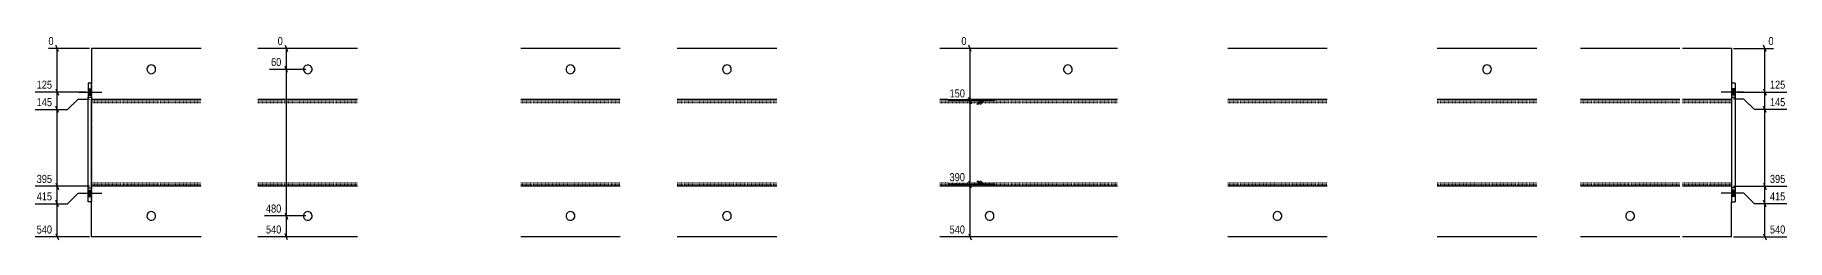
# Model space of a CAD drawing. Header units: millimetres. Extents: x 9 to 44046, y 10 to 1738.
# Drawn here: x 25782 to 30798, y 14 to 602 of the extents above; entities that cross this region are included whole.
import ezdxf

# ---------------------------------------------------------------- set-up
doc = ezdxf.new("R2010")
doc.units = ezdxf.units.MM
doc.linetypes.add('DXK_LINE_DOT2', pattern=[3.9198, 1.9599, -1.9599])
doc.layers.add('MÅLSÆTNING', color=7, linetype='Continuous')
doc.layers.add('STÅL', color=7, linetype='Continuous')
doc.styles.add('Arial Narrow', font='ARIALN.TTF', dxfattribs={"height": 0.2})

msp = doc.modelspace()

# ---------------------------------------------------------------- hatches: boundary and pattern name
at = {"layer": 'STÅL', "linetype": 'Continuous'}
for points in [[(25934, 447.4), (25934, 429.4), (25944, 429.4), (25944, 447.4)], [(25934, 447.4), (25934, 429.4), (25944, 429.4), (25944, 447.4)], [(25934, 447.4), (25934, 429.4), (25944, 429.4), (25944, 447.4)], [(30649, 429.4), (30649, 447.4), (30639, 447.4), (30639, 429.4)], [(30649, 429.4), (30649, 447.4), (30639, 447.4), (30639, 429.4)], [(30649, 429.4), (30649, 447.4), (30639, 447.4), (30639, 429.4)], [(25934, 157.4), (25934, 139.4), (25944, 139.4), (25944, 157.4)], [(25934, 157.4), (25934, 139.4), (25944, 139.4), (25944, 157.4)], [(25934, 157.4), (25934, 139.4), (25944, 139.4), (25944, 157.4)], [(30649, 139.4), (30649, 157.4), (30639, 157.4), (30639, 139.4)], [(30649, 139.4), (30649, 157.4), (30639, 157.4), (30639, 139.4)], [(30649, 139.4), (30649, 157.4), (30639, 157.4), (30639, 139.4)]]:
    msp.add_hatch(color=96, dxfattribs=at).paths.add_polyline_path(points)

# ---------------------------------------------------------------- linework, layer by layer
at = {"layer": 'MÅLSÆTNING', "color": 7, "linetype": 'Continuous'}
for p, q in [((25938, 563.4), (25820.6, 563.4)), ((25849.1, 554.4), (25841.9, 572.4)), ((26557, 563.4), (26476.9, 563.4)), ((26498.1, 572.4), (26505.3, 554.4)), ((26501.7, 503.4), (26501.7, 563.4)), ((28529.7, 563.4), (28434, 563.4)), ((28462.5, 554.4), (28455.3, 572.4)), ((28458.9, 413.4), (28458.9, 563.4)), ((30645, 563.4), (30759.2, 563.4)), ((30737.9, 554.4), (30730.7, 572.4)), ((30734.3, 438.4), (30734.3, 563.4)), ((26557, 503.4), (26453.5, 503.4)), ((26557, 503.4), (26453.5, 503.4)), ((26505.3, 494.4), (26498.1, 512.4)), ((26505.3, 494.4), (26498.1, 512.4)), ((26501.7, 83.4), (26501.7, 503.4)), ((25875.5, 388.4), (25905.5, 418.4)), ((25875.5, 388.4), (25905.5, 418.4)), ((25905.5, 418.4), (25938, 418.4)), ((25905.5, 418.4), (25938, 418.4)), ((28529.7, 413.4), (28396, 413.4)), ((28529.7, 413.4), (28396, 413.4)), ((28455.3, 422.4), (28462.5, 404.4)), ((28462.5, 404.4), (28455.3, 422.4)), ((28458.9, 173.4), (28458.9, 413.4)), ((28488.9, 413.4), (28478.4, 402.9)), ((28499.4, 413.4), (28478.4, 413.4)), ((28488.9, 413.4), (28478.4, 402.9)), ((28499.4, 413.4), (28478.4, 413.4)), ((28494.1, 413.4), (28483.6, 402.9)), ((28494.1, 413.4), (28483.6, 402.9)), ((28499.4, 413.4), (28488.9, 402.9)), ((28499.4, 413.4), (28488.9, 402.9)), ((30674.3, 418.4), (30645, 418.4)), ((30674.3, 418.4), (30645, 418.4)), ((30655, 438.4), (30797.2, 438.4)), ((30655, 438.4), (30797.2, 438.4)), ((30704.3, 388.4), (30674.3, 418.4)), ((30704.3, 388.4), (30674.3, 418.4)), ((30730.7, 447.4), (30737.9, 429.4)), ((30730.7, 447.4), (30737.9, 429.4)), ((30734.3, 388.4), (30734.3, 438.4)), ((25782.6, 388.4), (25875.5, 388.4)), ((25849.1, 379.4), (25841.9, 397.4)), ((25845.5, 168.4), (25845.5, 388.4)), ((30797.2, 388.4), (30704.3, 388.4)), ((30797.2, 388.4), (30704.3, 388.4)), ((30737.9, 379.4), (30730.7, 397.4)), ((30737.9, 379.4), (30730.7, 397.4)), ((30734.3, 168.4), (30734.3, 388.4)), ((25938, 168.4), (25782.6, 168.4)), ((25938, 168.4), (25782.6, 168.4)), ((25841.9, 177.4), (25849.1, 159.4)), ((25841.9, 177.4), (25849.1, 159.4)), ((25845.5, 118.4), (25845.5, 168.4)), ((28529.7, 173.4), (28396, 173.4)), ((28529.7, 173.4), (28396, 173.4)), ((28455.3, 182.4), (28462.5, 164.4)), ((28462.5, 164.4), (28455.3, 182.4)), ((28458.9, 23.4), (28458.9, 173.4)), ((28488.9, 173.4), (28478.4, 183.9)), ((28488.9, 173.4), (28478.4, 183.9)), ((28499.4, 173.4), (28478.4, 173.4)), ((28499.4, 173.4), (28478.4, 173.4)), ((28494.1, 173.4), (28483.6, 183.9)), ((28494.1, 173.4), (28483.6, 183.9)), ((28499.4, 173.4), (28488.9, 183.9)), ((28499.4, 173.4), (28488.9, 183.9)), ((30645, 168.4), (30797.2, 168.4)), ((30645, 168.4), (30797.2, 168.4)), ((30730.7, 177.4), (30737.9, 159.4)), ((30730.7, 177.4), (30737.9, 159.4)), ((30734.3, 118.4), (30734.3, 168.4)), ((25782.6, 118.4), (25875.5, 118.4)), ((25782.6, 118.4), (25875.5, 118.4)), ((25849.1, 109.4), (25841.9, 127.4)), ((25849.1, 109.4), (25841.9, 127.4)), ((25845.5, 23.4), (25845.5, 118.4)), ((25875.5, 118.4), (25905.5, 148.4)), ((25875.5, 118.4), (25905.5, 148.4)), ((25905.5, 148.4), (25928, 148.4)), ((25905.5, 148.4), (25928, 148.4)), ((30674.3, 148.4), (30655, 148.4)), ((30674.3, 148.4), (30655, 148.4)), ((30704.3, 118.4), (30674.3, 148.4)), ((30704.3, 118.4), (30674.3, 148.4)), ((30797.2, 118.4), (30704.3, 118.4)), ((30797.2, 118.4), (30704.3, 118.4)), ((30737.9, 109.4), (30730.7, 127.4)), ((30737.9, 109.4), (30730.7, 127.4)), ((30734.3, 23.4), (30734.3, 118.4)), ((26557, 83.4), (26438.9, 83.4)), ((26557, 83.4), (26438.9, 83.4)), ((26498.1, 92.4), (26505.3, 74.4)), ((26498.1, 92.4), (26505.3, 74.4)), ((26501.7, 23.4), (26501.7, 83.4)), ((25938, 23.4), (25782.6, 23.4)), ((25841.9, 32.4), (25849.1, 14.4)), ((26557, 23.4), (26438.9, 23.4)), ((26505.3, 14.4), (26498.1, 32.4)), ((28529.7, 23.4), (28396, 23.4)), ((28455.3, 32.4), (28462.5, 14.4)), ((30645, 23.4), (30797.2, 23.4)), ((30730.7, 32.4), (30737.9, 14.4))]:
    msp.add_line(p, q, dxfattribs=at)
at = {"layer": 'STÅL', "color": 2, "linetype": 'Continuous'}
for p, q in [((26257.5, 563.4), (25944, 563.4)), ((25944, 563.4), (25944, 463.4)), ((26705.5, 563.4), (26420.5, 563.4)), ((27457.5, 563.4), (27172.5, 563.4)), ((27905.5, 563.4), (27620.5, 563.4)), ((28881.5, 563.4), (28372.5, 563.4)), ((29481.5, 563.4), (29196.5, 563.4)), ((30081.5, 563.4), (29796.5, 563.4)), ((30491.1, 563.4), (30206.1, 563.4)), ((30639, 563.4), (30499, 563.4)), ((30639, 563.4), (30639, 463.4)), ((25944, 463.4), (25934, 463.4)), ((25934, 463.4), (25934, 423.4)), ((25944, 423.4), (25944, 463.4)), ((30649, 463.4), (30639, 463.4)), ((30639, 463.4), (30639, 423.4)), ((30649, 463.4), (30649, 423.4)), ((25934, 123.4), (25934, 423.4)), ((25934, 423.4), (25944, 423.4)), ((25944, 423.4), (25944, 418.4)), ((25944, 168.4), (25944, 418.4)), ((25944, 418.4), (26257.5, 418.4)), ((26420.5, 418.4), (26705.5, 418.4)), ((27172.5, 418.4), (27457.5, 418.4)), ((27620.5, 418.4), (27905.5, 418.4)), ((28372.5, 418.4), (28881.5, 418.4)), ((29196.5, 418.4), (29481.5, 418.4)), ((29796.5, 418.4), (30081.5, 418.4)), ((30206.1, 418.4), (30491.1, 418.4)), ((30499, 418.4), (30639, 418.4)), ((30639, 423.4), (30649, 423.4)), ((30639, 423.4), (30639, 418.4)), ((30639, 418.4), (30639, 168.4)), ((30649, 423.4), (30649, 123.4)), ((25934, 163.4), (25944, 163.4)), ((25944, 123.4), (25944, 168.4)), ((26257.5, 168.4), (25944, 168.4)), ((26705.5, 168.4), (26420.5, 168.4)), ((27457.5, 168.4), (27172.5, 168.4)), ((27905.5, 168.4), (27620.5, 168.4)), ((28881.5, 168.4), (28372.5, 168.4)), ((29481.5, 168.4), (29196.5, 168.4)), ((30081.5, 168.4), (29796.5, 168.4)), ((30491.1, 168.4), (30206.1, 168.4)), ((30639, 168.4), (30499, 168.4)), ((30639, 168.4), (30639, 123.4)), ((30649, 163.4), (30639, 163.4)), ((25944, 123.4), (25934, 123.4)), ((25944, 23.4), (25944, 123.4)), ((30639, 23.4), (30639, 123.4)), ((30639, 123.4), (30649, 123.4)), ((26257.5, 23.4), (25944, 23.4)), ((26705.5, 23.4), (26420.5, 23.4)), ((27457.5, 23.4), (27172.5, 23.4)), ((27905.5, 23.4), (27620.5, 23.4)), ((28881.5, 23.4), (28372.5, 23.4)), ((29481.5, 23.4), (29196.5, 23.4)), ((30081.5, 23.4), (29796.5, 23.4)), ((30491.1, 23.4), (30206.1, 23.4)), ((30639, 23.4), (30499, 23.4))]:
    msp.add_line(p, q, dxfattribs=at)
at = {"layer": 'STÅL', "color": 7, "linetype": 'DXK_LINE_DOT2'}
for p, q in [((25944, 463.4), (25944, 178.4)), ((30639, 463.4), (30639, 178.4)), ((25944, 413.4), (26257.5, 413.4)), ((25944, 408.4), (26257.5, 408.4)), ((26420.5, 413.4), (26705.5, 413.4)), ((26420.5, 408.4), (26705.5, 408.4)), ((27172.5, 413.4), (27457.5, 413.4)), ((27172.5, 408.4), (27457.5, 408.4)), ((27620.5, 413.4), (27905.5, 413.4)), ((27620.5, 408.4), (27905.5, 408.4)), ((28372.5, 413.4), (28881.5, 413.4)), ((28372.5, 408.4), (28881.5, 408.4)), ((29196.5, 413.4), (29481.5, 413.4)), ((29196.5, 408.4), (29481.5, 408.4)), ((29796.5, 413.4), (30081.5, 413.4)), ((29796.5, 408.4), (30081.5, 408.4)), ((30206.1, 413.4), (30491.1, 413.4)), ((30206.1, 408.4), (30491.1, 408.4)), ((30499, 413.4), (30639, 413.4)), ((30499, 408.4), (30639, 408.4)), ((25944, 173.4), (25944, 178.4)), ((25944, 178.4), (26257.5, 178.4)), ((25944, 173.4), (25944, 123.4)), ((25944, 173.4), (26257.5, 173.4)), ((26420.5, 178.4), (26705.5, 178.4)), ((26420.5, 173.4), (26705.5, 173.4)), ((27172.5, 178.4), (27457.5, 178.4)), ((27172.5, 173.4), (27457.5, 173.4)), ((27620.5, 178.4), (27905.5, 178.4)), ((27620.5, 173.4), (27905.5, 173.4)), ((28372.5, 178.4), (28881.5, 178.4)), ((28372.5, 173.4), (28881.5, 173.4)), ((29196.5, 178.4), (29481.5, 178.4)), ((29196.5, 173.4), (29481.5, 173.4)), ((29796.5, 178.4), (30081.5, 178.4)), ((29796.5, 173.4), (30081.5, 173.4)), ((30206.1, 178.4), (30491.1, 178.4)), ((30206.1, 173.4), (30491.1, 173.4)), ((30499, 178.4), (30639, 178.4)), ((30499, 173.4), (30639, 173.4)), ((30639, 173.4), (30639, 178.4)), ((30639, 173.4), (30639, 123.4))]:
    msp.add_line(p, q, dxfattribs=at)
at = {"layer": 'STÅL', "color": 96, "linetype": 'Continuous'}
for p, q in [((25908, 438.4), (25973, 438.4)), ((25908, 438.4), (25973, 438.4)), ((25908, 438.4), (25973, 438.4)), ((25934, 447.4), (25944, 447.4)), ((25934, 447.4), (25944, 447.4)), ((25934, 447.4), (25944, 447.4)), ((25934, 429.4), (25944, 429.4)), ((25934, 429.4), (25944, 429.4)), ((25934, 429.4), (25944, 429.4)), ((30674, 438.4), (30609, 438.4)), ((30674, 438.4), (30609, 438.4)), ((30674, 438.4), (30609, 438.4)), ((30649, 447.4), (30639, 447.4)), ((30649, 447.4), (30639, 447.4)), ((30649, 447.4), (30639, 447.4)), ((30649, 429.4), (30639, 429.4)), ((30649, 429.4), (30639, 429.4)), ((30649, 429.4), (30639, 429.4)), ((25934, 157.4), (25944, 157.4)), ((25934, 157.4), (25944, 157.4)), ((25934, 157.4), (25944, 157.4)), ((30649, 157.4), (30639, 157.4)), ((30649, 157.4), (30639, 157.4)), ((30649, 157.4), (30639, 157.4)), ((25908, 148.4), (25973, 148.4)), ((25908, 148.4), (25973, 148.4)), ((25908, 148.4), (25973, 148.4)), ((25934, 139.4), (25944, 139.4)), ((25934, 139.4), (25944, 139.4)), ((25934, 139.4), (25944, 139.4)), ((30674, 148.4), (30609, 148.4)), ((30674, 148.4), (30609, 148.4)), ((30674, 148.4), (30609, 148.4)), ((30649, 139.4), (30639, 139.4)), ((30649, 139.4), (30639, 139.4)), ((30649, 139.4), (30639, 139.4))]:
    msp.add_line(p, q, dxfattribs=at)
at = {"layer": 'STÅL', "color": 2, "linetype": 'Continuous'}
for centre, start, end in [((26115, 503.4), 150.3737, 330.3737), ((26115, 503.4), 330.3737, 150.3737), ((26563, 503.4), 120.3737, 300.3737), ((26563, 503.4), 300.3737, 120.3737), ((27315, 503.4), 150.3737, 330.3737), ((27315, 503.4), 330.3737, 150.3737), ((27763, 503.4), 150.3737, 330.3737), ((27763, 503.4), 330.3737, 150.3737), ((28739, 503.4), 150.3737, 330.3737), ((28739, 503.4), 330.3737, 150.3737), ((29939, 503.4), 150.3737, 330.3737), ((29939, 503.4), 330.3737, 150.3737), ((26115, 83.4), 120.3737, 300.3737), ((26115, 83.4), 300.3737, 120.3737), ((26563, 83.4), 150.3737, 330.3737), ((26563, 83.4), 330.3737, 150.3737), ((27315, 83.4), 150.3737, 330.3737), ((27315, 83.4), 330.3737, 150.3737), ((27763, 83.4), 150.3737, 330.3737), ((27763, 83.4), 330.3737, 150.3737), ((28515, 83.4), 150.3737, 330.3737), ((28515, 83.4), 330.3737, 150.3737), ((29339, 83.4), 150.3737, 330.3737), ((29339, 83.4), 330.3737, 150.3737), ((30348.6, 83.4), 150.3737, 330.3737), ((30348.6, 83.4), 330.3737, 150.3737)]:
    msp.add_arc(centre, 12.5, start, end, dxfattribs=at)

# ---------------------------------------------------------------- next in the draw order: wipeouts: each hides what was drawn before it
at = {"color": 0, "linetype": 'Continuous'}
for points in [[(26496.3, 568.2), (26496.3, 601.8), (26472.1, 601.8), (26472.1, 568.2)], [(28453.5, 568.2), (28453.5, 601.8), (28429.2, 601.8), (28429.2, 568.2)], [(30764, 568.2), (30764, 601.8), (30739.7, 601.8), (30739.7, 568.2)], [(26491.9, 508.2), (26491.9, 541.8), (26453.1, 541.8), (26453.1, 508.2)], [(28449.1, 418.2), (28449.1, 451.8), (28395.6, 451.8), (28395.6, 418.2)], [(30797.6, 443.2), (30797.6, 476.8), (30744.1, 476.8), (30744.1, 443.2)], [(25835.7, 393.2), (25835.7, 426.8), (25782.2, 426.8), (25782.2, 393.2)], [(25835.7, 173.2), (25835.7, 206.8), (25782.2, 206.8), (25782.2, 173.2)], [(28449.1, 178.2), (28449.1, 211.8), (28395.6, 211.8), (28395.6, 178.2)], [(30797.6, 173.2), (30797.6, 206.8), (30744.1, 206.8), (30744.1, 173.2)], [(26491.9, 88.2), (26491.9, 121.8), (26438.5, 121.8), (26438.5, 88.2)], [(25835.7, 28.2), (25835.7, 61.8), (25782.2, 61.8), (25782.2, 28.2)], [(26491.9, 28.2), (26491.9, 61.8), (26438.5, 61.8), (26438.5, 28.2)], [(28449.1, 28.2), (28449.1, 61.8), (28395.6, 61.8), (28395.6, 28.2)], [(30797.6, 28.2), (30797.6, 61.8), (30744.1, 61.8), (30744.1, 28.2)]]:
    msp.add_wipeout(points, dxfattribs=at).dxf.layer = 'MÅLSÆTNING'

# ---------------------------------------------------------------- next in the draw order: linework, layer by layer
at = {"layer": 'MÅLSÆTNING', "color": 7, "linetype": 'Continuous'}
for p, q in [((25928, 438.4), (25782.6, 438.4)), ((25841.9, 447.4), (25849.1, 429.4)), ((25845.5, 388.4), (25845.5, 438.4)), ((25782.6, 388.4), (25875.5, 388.4)), ((25849.1, 379.4), (25841.9, 397.4))]:
    msp.add_line(p, q, dxfattribs=at)

# ---------------------------------------------------------------- next in the draw order: texts
at = {"layer": 'MÅLSÆTNING', "color": 3, "linetype": 'Continuous', "style": 'Arial Narrow'}
for s, height, p in [('0', 22.9, (26476.9, 573)), ('0', 22.9, (28434, 573)), ('0', 22.9, (30744.5, 573)), ('60', 22.91, (26457.9, 513)), ('125', 22.91, (30748.9, 448)), ('145', 22.91, (25787, 398)), ('150', 22.91, (28400.4, 423)), ('395', 22.91, (25787, 178)), ('390', 22.91, (28400.4, 183)), ('395', 22.91, (30748.9, 178)), ('480', 22.91, (26443.3, 93)), ('540', 22.91, (25787, 33)), ('540', 22.91, (26443.3, 33)), ('540', 22.91, (28400.4, 33)), ('540', 22.91, (30748.9, 33))]:
    msp.add_text(s, height=height, dxfattribs=at).set_placement(p)

# ---------------------------------------------------------------- next in the draw order: wipeouts: each hides what was drawn before it
at = {"color": 0, "linetype": 'Continuous'}
for points in [[(25835.7, 443.2), (25835.7, 476.8), (25782.2, 476.8), (25782.2, 443.2)], [(30797.6, 393.2), (30797.6, 426.8), (30744.1, 426.8), (30744.1, 393.2)], [(25835.7, 123.2), (25835.7, 156.8), (25782.2, 156.8), (25782.2, 123.2)], [(30797.6, 123.2), (30797.6, 156.8), (30744.1, 156.8), (30744.1, 123.2)]]:
    msp.add_wipeout(points, dxfattribs=at).dxf.layer = 'MÅLSÆTNING'

# ---------------------------------------------------------------- next in the draw order: linework, layer by layer
at = {"layer": 'MÅLSÆTNING', "color": 7, "linetype": 'Continuous'}
for p, q in [((25845.5, 438.4), (25845.5, 563.4)), ((25928, 438.4), (25782.6, 438.4)), ((25841.9, 447.4), (25849.1, 429.4))]:
    msp.add_line(p, q, dxfattribs=at)

# ---------------------------------------------------------------- next in the draw order: texts
at = {"layer": 'MÅLSÆTNING', "color": 3, "linetype": 'Continuous', "style": 'Arial Narrow'}
for s, p in [('125', (25787, 448)), ('145', (30748.9, 398)), ('415', (25787, 128)), ('415', (30748.9, 128))]:
    msp.add_text(s, height=22.91, dxfattribs=at).set_placement(p)

# ---------------------------------------------------------------- next in the draw order: wipeouts: each hides what was drawn before it
at = {"color": 0, "linetype": 'Continuous'}
msp.add_wipeout([(25840.1, 568.2), (25840.1, 601.8), (25815.8, 601.8), (25815.8, 568.2)], dxfattribs=at).dxf.layer = 'MÅLSÆTNING'

# ---------------------------------------------------------------- next in the draw order: texts
at = {"layer": 'MÅLSÆTNING', "color": 3, "linetype": 'Continuous', "style": 'Arial Narrow'}
msp.add_text('0', height=22.9, dxfattribs=at).set_placement((25820.6, 573))

doc.saveas('drawing.dxf')
